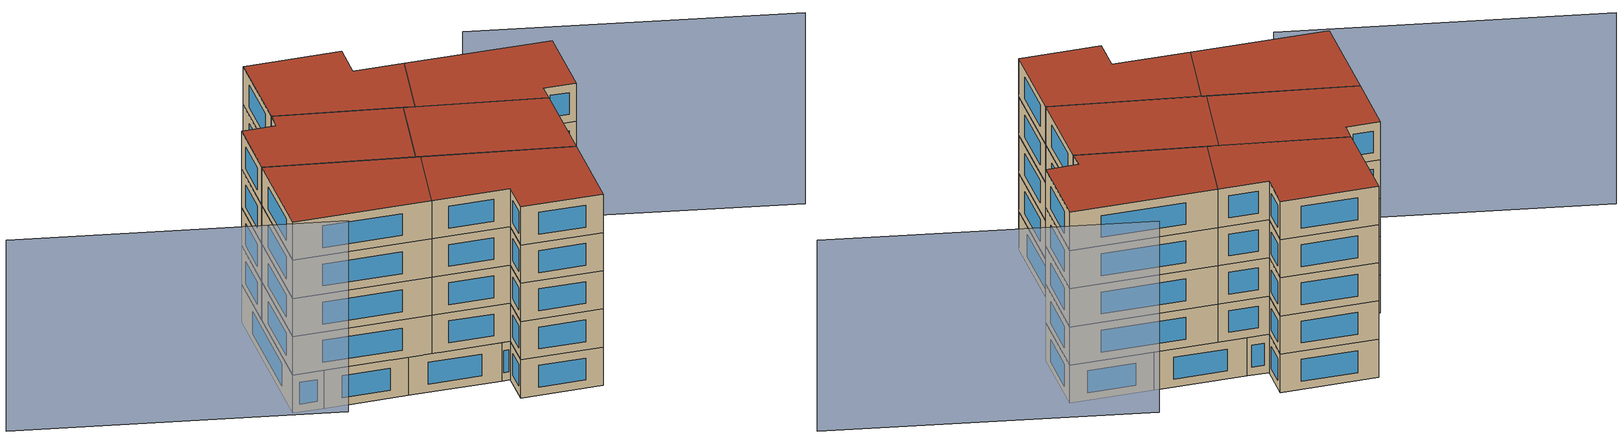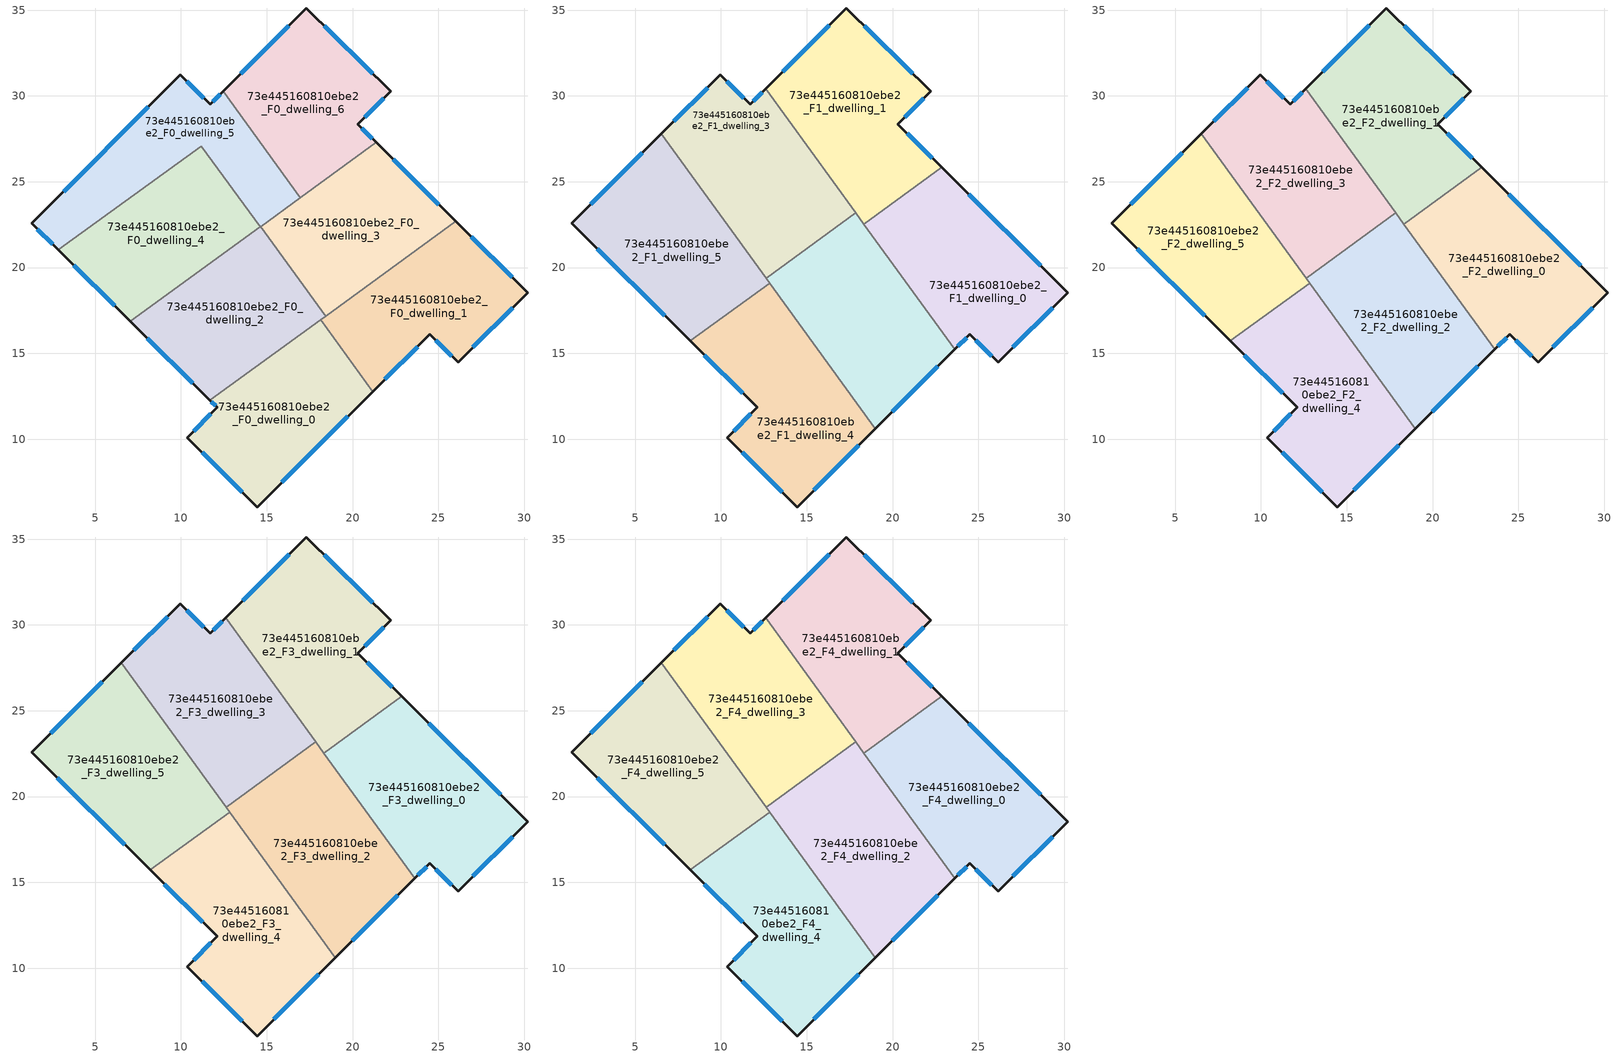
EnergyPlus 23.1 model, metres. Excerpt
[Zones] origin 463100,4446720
73e445160810ebe2_F0_dwelling_0
 floor ground (EU_floor_Construction): 18.14,16.96 21.17,12.78 14.44,6.05 10.36,10.1 12.11,11.85 11.69,12.27 z0
 wall outside (EU_wall_Construction): 11.69,12.27 12.11,11.85 10.36,10.1 14.44,6.05 21.17,12.78 z0:3
 wall to 73e445160810ebe2_F0_dwelling_2 (EU_wall_Construction): 18.14,16.96 11.69,12.27 z0:3
 wall to 73e445160810ebe2_F0_dwelling_1 (EU_wall_Construction): 21.17,12.78 18.14,16.96 z0:3
 window (EU_Window_Construction): 11.74,11.48 10.74,10.47 / 11.78,12.18 12.02,11.94 / 15.88,7.49 19.73,11.34 / 11.24,9.23 13.57,6.92 z0.64:2.36
73e445160810ebe2_F0_dwelling_1
 floor ground (EU_floor_Construction): 30.21,18.54 26.15,14.48 24.5,16.11 21.17,12.78 18.14,16.96 26.03,22.69 z0
 wall outside (EU_wall_Construction): 21.17,12.78 24.5,16.11 26.15,14.48 30.21,18.54 26.03,22.69 z0:3
 wall to 73e445160810ebe2_F0_dwelling_3 (EU_wall_Construction): 26.03,22.69 18.43,17.17 z0:3
 wall to 73e445160810ebe2_F0_dwelling_2 (EU_wall_Construction): 18.43,17.17 18.14,16.96 z0:3
 window (EU_Window_Construction): 29.31,19.42 26.92,21.8 / 27.02,15.35 29.34,17.67 / 24.86,15.76 25.79,14.83 / 21.88,13.49 23.79,15.4 z0.64:2.36
73e445160810ebe2_F0_dwelling_2
 floor ground (EU_floor_Construction): 14.64,22.39 18.43,17.17 11.69,12.27 7.05,16.88 z0
 wall outside (EU_wall_Construction): 7.05,16.88 11.69,12.27 z0:3
 wall to 73e445160810ebe2_F0_dwelling_3 (EU_wall_Construction): 18.43,17.17 14.64,22.39 z0:3
 wall to 73e445160810ebe2_F0_dwelling_4 (EU_wall_Construction): 14.61,22.37 7.05,16.88 z0:3
 wall to 73e445160810ebe2_F0_dwelling_5 (EU_wall_Construction): 14.64,22.39 14.61,22.37 z0:3
 window (EU_Window_Construction): 8.04,15.89 10.69,13.26 z0.64:2.36
73e445160810ebe2_F0_dwelling_3
 floor ground (EU_floor_Construction): 26.03,22.69 18.43,17.17 14.64,22.39 21.39,27.29 z0
 wall outside (EU_wall_Construction): 26.03,22.69 21.39,27.29 z0:3
 wall to 73e445160810ebe2_F0_dwelling_6 (EU_wall_Construction): 21.39,27.29 16.95,24.07 z0:3
 wall to 73e445160810ebe2_F0_dwelling_5 (EU_wall_Construction): 16.95,24.07 14.64,22.39 z0:3
 window (EU_Window_Construction): 25.03,23.67 22.38,26.3 z0.64:2.36
 ceiling adiabatic (EU_roof_Construction): 26.03,22.69 21.39,27.29 22.86,25.83 18.32,22.54 20.91,18.97 z3
73e445160810ebe2_F0_dwelling_4
 floor ground (EU_floor_Construction): 11.2,27.08 14.61,22.37 7.05,16.88 2.86,21.03 z0
 wall outside (EU_wall_Construction): 2.86,21.03 7.05,16.88 z0:3
 wall to 73e445160810ebe2_F0_dwelling_5 (EU_wall_Construction): 14.61,22.37 11.2,27.08 2.86,21.03 z0:3
 window (EU_Window_Construction): 3.76,20.14 6.15,17.77 z0.64:2.36
73e445160810ebe2_F0_dwelling_5
 floor ground (EU_floor_Construction): 12.46,30.26 16.95,24.07 14.61,22.37 11.2,27.08 2.86,21.03 1.31,22.57 9.96,31.22 11.69,29.5 z0
 wall outside (EU_wall_Construction): 12.46,30.26 11.69,29.5 9.96,31.22 1.31,22.57 2.86,21.03 z0:3
 wall to 73e445160810ebe2_F0_dwelling_6 (EU_wall_Construction): 16.95,24.07 12.46,30.26 z0:3
 window (EU_Window_Construction): 1.64,22.24 2.53,21.36 / 8.1,29.37 3.16,24.43 / 11.32,29.87 10.33,30.85 / 12.29,30.1 11.86,29.67 z0.64:2.36
73e445160810ebe2_F0_dwelling_6
 floor ground (EU_floor_Construction): 22.21,30.26 20.3,28.36 21.39,27.29 16.95,24.07 12.46,30.26 17.32,35.13 z0
 wall outside (EU_wall_Construction): 21.39,27.29 20.3,28.36 22.21,30.26 17.32,35.13 12.46,30.26 z0:3
 window (EU_Window_Construction): 16.27,34.08 13.5,31.31 / 21.16,31.3 18.36,34.08 / 20.71,28.77 21.8,29.86 / 21.16,27.52 20.54,28.13 z0.64:2.36
73e445160810ebe2_F1_dwelling_0
 floor to 73e445160810ebe2_F0_dwelling_1 (EU_floor_Construction): 30.21,18.54 26.15,14.48 24.5,16.11 23.62,15.23 20.91,18.97 26.03,22.69 z3
 floor adiabatic (EU_floor_Construction): 26.03,22.69 20.91,18.97 18.32,22.54 22.86,25.83 z3
 wall outside (EU_wall_Construction): 23.62,15.23 24.5,16.11 26.15,14.48 30.21,18.54 22.86,25.83 z3:6
 wall to 73e445160810ebe2_F1_dwelling_1 (EU_wall_Construction): 22.86,25.83 18.32,22.54 z3:6
 wall to 73e445160810ebe2_F1_dwelling_2 (EU_wall_Construction): 18.32,22.54 23.62,15.23 z3:6
 window (EU_Window_Construction): 23.81,15.42 24.31,15.92 / 28.64,20.1 24.43,24.27 / 27.02,15.35 29.34,17.67 / 24.86,15.76 25.79,14.83 z3.64:5.36
73e445160810ebe2_F1_dwelling_1
 floor to 73e445160810ebe2_F0_dwelling_6 (EU_floor_Construction): 22.21,30.26 20.3,28.36 21.39,27.29 17.12,24.19 12.6,30.41 17.32,35.13 z3
 floor to 73e445160810ebe2_F0_dwelling_3 (EU_floor_Construction): 22.86,25.83 18.32,22.54 17.12,24.19 21.39,27.29 z3
 wall outside (EU_wall_Construction): 22.86,25.83 20.3,28.36 22.21,30.26 17.32,35.13 12.6,30.41 z3:6
 wall to 73e445160810ebe2_F1_dwelling_3 (EU_wall_Construction): 12.6,30.41 17.85,23.18 z3:6
 wall to 73e445160810ebe2_F1_dwelling_2 (EU_wall_Construction): 17.85,23.18 18.32,22.54 z3:6
 window (EU_Window_Construction): 16.31,34.12 13.61,31.42 / 21.16,31.3 18.36,34.08 / 20.71,28.77 21.8,29.86 / 22.31,26.37 20.85,27.82 z3.64:5.36
73e445160810ebe2_F1_dwelling_2
 floor to 73e445160810ebe2_F0_dwelling_2 (EU_floor_Construction): 15.37,21.38 18.43,17.17 15.69,15.18 12.63,19.39 z3
 floor to 73e445160810ebe2_F0_dwelling_0 (EU_floor_Construction): 18.14,16.96 21.17,12.78 19,10.61 15.69,15.18 z3
 floor to 73e445160810ebe2_F0_dwelling_1 (EU_floor_Construction): 20.91,18.97 23.62,15.23 21.17,12.78 18.14,16.96 z3
 floor to 73e445160810ebe2_F0_dwelling_3 (EU_floor_Construction): 17.85,23.18 20.91,18.97 18.43,17.17 15.37,21.38 z3
 wall outside (EU_wall_Construction): 19,10.61 23.62,15.23 z3:6
 wall to 73e445160810ebe2_F1_dwelling_3 (EU_wall_Construction): 17.85,23.18 12.63,19.39 z3:6
 wall to 73e445160810ebe2_F1_dwelling_4 (EU_wall_Construction): 12.84,19.1 19,10.61 z3:6
 wall to 73e445160810ebe2_F1_dwelling_5 (EU_wall_Construction): 12.63,19.39 12.84,19.1 z3:6
 window (EU_Window_Construction): 19.99,11.6 22.63,14.24 z3.64:5.36
73e445160810ebe2_F1_dwelling_3
 floor to 73e445160810ebe2_F0_dwelling_5 (EU_floor_Construction): 12.46,30.26 16.95,24.07 14.61,22.37 11.2,27.08 8.48,25.11 6.53,27.79 9.96,31.22 11.69,29.5 z3
 floor to 73e445160810ebe2_F0_dwelling_6 (EU_floor_Construction): 12.6,30.41 17.12,24.19 16.95,24.07 12.46,30.26 z3
 floor to 73e445160810ebe2_F0_dwelling_4 (EU_floor_Construction): 11.2,27.08 14.61,22.37 11.9,20.4 8.48,25.11 z3
 floor to 73e445160810ebe2_F0_dwelling_2 (EU_floor_Construction): 14.64,22.39 15.37,21.38 12.63,19.39 11.9,20.4 z3
 floor to 73e445160810ebe2_F0_dwelling_3 (EU_floor_Construction): 17.12,24.19 17.85,23.18 15.37,21.38 14.64,22.39 z3
 wall outside (EU_wall_Construction): 12.6,30.41 11.69,29.5 9.96,31.22 6.53,27.79 z3:6
 wall to 73e445160810ebe2_F1_dwelling_5 (EU_wall_Construction): 6.53,27.79 12.63,19.39 z3:6
 window (EU_Window_Construction): 9.22,30.49 7.26,28.53 / 11.32,29.87 10.33,30.85 / 12.41,30.22 11.89,29.7 z3.64:5.36
73e445160810ebe2_F1_dwelling_4
 floor to 73e445160810ebe2_F0_dwelling_0 (EU_floor_Construction): 15.69,15.18 19,10.61 14.44,6.05 10.36,10.1 12.11,11.85 11.69,12.27 z3
 floor to 73e445160810ebe2_F0_dwelling_2 (EU_floor_Construction): 12.84,19.1 15.69,15.18 11.69,12.27 8.2,15.73 z3
 wall outside (EU_wall_Construction): 8.2,15.73 12.11,11.85 10.36,10.1 14.44,6.05 19,10.61 z3:6
 wall to 73e445160810ebe2_F1_dwelling_5 (EU_wall_Construction): 12.84,19.1 8.2,15.73 z3:6
 window (EU_Window_Construction): 15.42,7.03 18.03,9.63 / 11.24,9.23 13.57,6.92 / 11.74,11.48 10.74,10.47 / 9.04,14.9 11.27,12.68 z3.64:5.36
73e445160810ebe2_F1_dwelling_5
 floor to 73e445160810ebe2_F0_dwelling_4 (EU_floor_Construction): 8.48,25.11 11.9,20.4 7.05,16.88 2.86,21.03 z3
 floor to 73e445160810ebe2_F0_dwelling_5 (EU_floor_Construction): 6.53,27.79 8.48,25.11 2.86,21.03 1.31,22.57 z3
 floor to 73e445160810ebe2_F0_dwelling_2 (EU_floor_Construction): 11.9,20.4 12.84,19.1 8.2,15.73 7.05,16.88 z3
 wall outside (EU_wall_Construction): 6.53,27.79 1.31,22.57 8.2,15.73 z3:6
 window (EU_Window_Construction): 2.78,21.11 6.73,17.2 / 5.41,26.68 2.42,23.69 z3.64:5.36
73e445160810ebe2_F2_dwelling_0
 floor to 73e445160810ebe2_F1_dwelling_0 (EU_floor_Construction): 30.21,18.54 26.15,14.48 24.5,16.11 23.62,15.23 18.32,22.54 22.86,25.83 z6
 wall outside (EU_wall_Construction): 23.62,15.23 24.5,16.11 26.15,14.48 30.21,18.54 22.86,25.83 z6:9
 wall to 73e445160810ebe2_F2_dwelling_1 (EU_wall_Construction): 22.86,25.83 18.32,22.54 z6:9
 wall to 73e445160810ebe2_F2_dwelling_2 (EU_wall_Construction): 18.32,22.54 23.62,15.23 z6:9
 window (EU_Window_Construction): 23.81,15.42 24.31,15.92 / 28.64,20.1 24.43,24.27 / 27.02,15.35 29.34,17.67 / 24.86,15.76 25.79,14.83 z6.64:8.36
73e445160810ebe2_F2_dwelling_1
 floor to 73e445160810ebe2_F1_dwelling_1 (EU_floor_Construction): 22.21,30.26 20.3,28.36 22.86,25.83 18.32,22.54 12.6,30.41 17.32,35.13 z6
 wall outside (EU_wall_Construction): 22.86,25.83 20.3,28.36 22.21,30.26 17.32,35.13 12.6,30.41 z6:9
 wall to 73e445160810ebe2_F2_dwelling_3 (EU_wall_Construction): 12.6,30.41 17.85,23.18 z6:9
 wall to 73e445160810ebe2_F2_dwelling_2 (EU_wall_Construction): 17.85,23.18 18.32,22.54 z6:9
 window (EU_Window_Construction): 16.31,34.12 13.61,31.42 / 21.16,31.3 18.36,34.08 / 20.71,28.77 21.8,29.86 / 22.31,26.37 20.85,27.82 z6.64:8.36
73e445160810ebe2_F2_dwelling_2
 floor to 73e445160810ebe2_F1_dwelling_2 (EU_floor_Construction): 17.85,23.18 23.62,15.23 19,10.61 12.63,19.39 z6
 wall outside (EU_wall_Construction): 19,10.61 23.62,15.23 z6:9
 wall to 73e445160810ebe2_F2_dwelling_3 (EU_wall_Construction): 17.85,23.18 12.63,19.39 z6:9
 wall to 73e445160810ebe2_F2_dwelling_4 (EU_wall_Construction): 12.84,19.1 19,10.61 z6:9
 wall to 73e445160810ebe2_F2_dwelling_5 (EU_wall_Construction): 12.63,19.39 12.84,19.1 z6:9
 window (EU_Window_Construction): 19.99,11.6 22.63,14.24 z6.64:8.36
73e445160810ebe2_F2_dwelling_3
 floor to 73e445160810ebe2_F1_dwelling_3 (EU_floor_Construction): 12.6,30.41 17.85,23.18 12.63,19.39 6.53,27.79 9.96,31.22 11.69,29.5 z6
 wall outside (EU_wall_Construction): 12.6,30.41 11.69,29.5 9.96,31.22 6.53,27.79 z6:9
 wall to 73e445160810ebe2_F2_dwelling_5 (EU_wall_Construction): 6.53,27.79 12.63,19.39 z6:9
 window (EU_Window_Construction): 9.22,30.49 7.26,28.53 / 11.32,29.87 10.33,30.85 / 12.41,30.22 11.89,29.7 z6.64:8.36
73e445160810ebe2_F2_dwelling_4
 floor to 73e445160810ebe2_F1_dwelling_4 (EU_floor_Construction): 12.84,19.1 19,10.61 14.44,6.05 10.36,10.1 12.11,11.85 8.2,15.73 z6
 wall outside (EU_wall_Construction): 8.2,15.73 12.11,11.85 10.36,10.1 14.44,6.05 19,10.61 z6:9
 wall to 73e445160810ebe2_F2_dwelling_5 (EU_wall_Construction): 12.84,19.1 8.2,15.73 z6:9
 window (EU_Window_Construction): 15.42,7.03 18.03,9.63 / 11.24,9.23 13.57,6.92 / 11.74,11.48 10.74,10.47 / 9.04,14.9 11.27,12.68 z6.64:8.36
73e445160810ebe2_F2_dwelling_5
 floor to 73e445160810ebe2_F1_dwelling_5 (EU_floor_Construction): 6.53,27.79 12.84,19.1 8.2,15.73 1.31,22.57 z6
 wall outside (EU_wall_Construction): 6.53,27.79 1.31,22.57 8.2,15.73 z6:9
 window (EU_Window_Construction): 2.78,21.11 6.73,17.2 / 5.41,26.68 2.42,23.69 z6.64:8.36
73e445160810ebe2_F3_dwelling_0
 floor to 73e445160810ebe2_F2_dwelling_0 (EU_floor_Construction): 30.21,18.54 26.15,14.48 24.5,16.11 23.62,15.23 18.32,22.54 22.86,25.83 z9
 wall outside (EU_wall_Construction): 23.62,15.23 24.5,16.11 26.15,14.48 30.21,18.54 22.86,25.83 z9:12
 wall to 73e445160810ebe2_F3_dwelling_1 (EU_wall_Construction): 22.86,25.83 18.32,22.54 z9:12
 wall to 73e445160810ebe2_F3_dwelling_2 (EU_wall_Construction): 18.32,22.54 23.62,15.23 z9:12
 window (EU_Window_Construction): 23.81,15.42 24.31,15.92 / 28.64,20.1 24.43,24.27 / 27.02,15.35 29.34,17.67 / 24.86,15.76 25.79,14.83 z9.64:11.36
73e445160810ebe2_F3_dwelling_1
 floor to 73e445160810ebe2_F2_dwelling_1 (EU_floor_Construction): 22.21,30.26 20.3,28.36 22.86,25.83 18.32,22.54 12.6,30.41 17.32,35.13 z9
 wall outside (EU_wall_Construction): 22.86,25.83 20.3,28.36 22.21,30.26 17.32,35.13 12.6,30.41 z9:12
 wall to 73e445160810ebe2_F3_dwelling_3 (EU_wall_Construction): 12.6,30.41 17.85,23.18 z9:12
 wall to 73e445160810ebe2_F3_dwelling_2 (EU_wall_Construction): 17.85,23.18 18.32,22.54 z9:12
 window (EU_Window_Construction): 16.31,34.12 13.61,31.42 / 21.16,31.3 18.36,34.08 / 20.71,28.77 21.8,29.86 / 22.31,26.37 20.85,27.82 z9.64:11.36
73e445160810ebe2_F3_dwelling_2
 floor to 73e445160810ebe2_F2_dwelling_2 (EU_floor_Construction): 17.85,23.18 23.62,15.23 19,10.61 12.63,19.39 z9
 wall outside (EU_wall_Construction): 19,10.61 23.62,15.23 z9:12
 wall to 73e445160810ebe2_F3_dwelling_3 (EU_wall_Construction): 17.85,23.18 12.63,19.39 z9:12
 wall to 73e445160810ebe2_F3_dwelling_4 (EU_wall_Construction): 12.84,19.1 19,10.61 z9:12
 wall to 73e445160810ebe2_F3_dwelling_5 (EU_wall_Construction): 12.63,19.39 12.84,19.1 z9:12
 window (EU_Window_Construction): 19.99,11.6 22.63,14.24 z9.64:11.36
73e445160810ebe2_F3_dwelling_3
 floor to 73e445160810ebe2_F2_dwelling_3 (EU_floor_Construction): 12.6,30.41 17.85,23.18 12.63,19.39 6.53,27.79 9.96,31.22 11.69,29.5 z9
 wall outside (EU_wall_Construction): 12.6,30.41 11.69,29.5 9.96,31.22 6.53,27.79 z9:12
 wall to 73e445160810ebe2_F3_dwelling_5 (EU_wall_Construction): 6.53,27.79 12.63,19.39 z9:12
 window (EU_Window_Construction): 9.22,30.49 7.26,28.53 / 11.32,29.87 10.33,30.85 / 12.41,30.22 11.89,29.7 z9.64:11.36
73e445160810ebe2_F3_dwelling_4
 floor to 73e445160810ebe2_F2_dwelling_4 (EU_floor_Construction): 12.84,19.1 19,10.61 14.44,6.05 10.36,10.1 12.11,11.85 8.2,15.73 z9
 wall outside (EU_wall_Construction): 8.2,15.73 12.11,11.85 10.36,10.1 14.44,6.05 19,10.61 z9:12
 wall to 73e445160810ebe2_F3_dwelling_5 (EU_wall_Construction): 12.84,19.1 8.2,15.73 z9:12
 window (EU_Window_Construction): 15.42,7.03 18.03,9.63 / 11.24,9.23 13.57,6.92 / 11.74,11.48 10.74,10.47 / 9.04,14.9 11.27,12.68 z9.64:11.36
73e445160810ebe2_F3_dwelling_5
 floor to 73e445160810ebe2_F2_dwelling_5 (EU_floor_Construction): 6.53,27.79 12.84,19.1 8.2,15.73 1.31,22.57 z9
 wall outside (EU_wall_Construction): 6.53,27.79 1.31,22.57 8.2,15.73 z9:12
 window (EU_Window_Construction): 2.78,21.11 6.73,17.2 / 5.41,26.68 2.42,23.69 z9.64:11.36
73e445160810ebe2_F4_dwelling_0
 floor to 73e445160810ebe2_F3_dwelling_0 (EU_floor_Construction): 30.21,18.54 26.15,14.48 24.5,16.11 23.62,15.23 18.32,22.54 22.86,25.83 z12
 wall outside (EU_wall_Construction): 23.62,15.23 24.5,16.11 26.15,14.48 30.21,18.54 22.86,25.83 z12:15
 wall to 73e445160810ebe2_F4_dwelling_1 (EU_wall_Construction): 22.86,25.83 18.32,22.54 z12:15
 wall to 73e445160810ebe2_F4_dwelling_2 (EU_wall_Construction): 18.32,22.54 23.62,15.23 z12:15
 window (EU_Window_Construction): 23.81,15.42 24.31,15.92 / 28.64,20.1 24.43,24.27 / 27.02,15.35 29.34,17.67 / 24.86,15.76 25.79,14.83 z12.64:14.36
 roof outside (EU_roof_Construction): 30.21,18.54 22.86,25.83 18.32,22.54 23.62,15.23 24.5,16.11 26.15,14.48 z15
73e445160810ebe2_F4_dwelling_1
 floor to 73e445160810ebe2_F3_dwelling_1 (EU_floor_Construction): 22.21,30.26 20.3,28.36 22.86,25.83 18.32,22.54 12.6,30.41 17.32,35.13 z12
 wall outside (EU_wall_Construction): 22.86,25.83 20.3,28.36 22.21,30.26 17.32,35.13 12.6,30.41 z12:15
 wall to 73e445160810ebe2_F4_dwelling_3 (EU_wall_Construction): 12.6,30.41 17.85,23.18 z12:15
 wall to 73e445160810ebe2_F4_dwelling_2 (EU_wall_Construction): 17.85,23.18 18.32,22.54 z12:15
 window (EU_Window_Construction): 16.31,34.12 13.61,31.42 / 21.16,31.3 18.36,34.08 / 20.71,28.77 21.8,29.86 / 22.31,26.37 20.85,27.82 z12.64:14.36
 roof outside (EU_roof_Construction): 22.86,25.83 20.3,28.36 22.21,30.26 17.32,35.13 12.6,30.41 18.32,22.54 z15
73e445160810ebe2_F4_dwelling_2
 floor to 73e445160810ebe2_F3_dwelling_2 (EU_floor_Construction): 17.85,23.18 23.62,15.23 19,10.61 12.63,19.39 z12
 wall outside (EU_wall_Construction): 19,10.61 23.62,15.23 z12:15
 wall to 73e445160810ebe2_F4_dwelling_3 (EU_wall_Construction): 17.85,23.18 12.63,19.39 z12:15
 wall to 73e445160810ebe2_F4_dwelling_4 (EU_wall_Construction): 12.84,19.1 19,10.61 z12:15
 wall to 73e445160810ebe2_F4_dwelling_5 (EU_wall_Construction): 12.63,19.39 12.84,19.1 z12:15
 window (EU_Window_Construction): 19.99,11.6 22.63,14.24 z12.64:14.36
 roof outside (EU_roof_Construction): 19,10.61 23.62,15.23 17.85,23.18 12.63,19.39 z15
73e445160810ebe2_F4_dwelling_3
 floor to 73e445160810ebe2_F3_dwelling_3 (EU_floor_Construction): 12.6,30.41 17.85,23.18 12.63,19.39 6.53,27.79 9.96,31.22 11.69,29.5 z12
 wall outside (EU_wall_Construction): 12.6,30.41 11.69,29.5 9.96,31.22 6.53,27.79 z12:15
 wall to 73e445160810ebe2_F4_dwelling_5 (EU_wall_Construction): 6.53,27.79 12.63,19.39 z12:15
 window (EU_Window_Construction): 9.22,30.49 7.26,28.53 / 11.32,29.87 10.33,30.85 / 12.41,30.22 11.89,29.7 z12.64:14.36
 roof outside (EU_roof_Construction): 17.85,23.18 12.6,30.41 11.69,29.5 9.96,31.22 6.53,27.79 12.63,19.39 z15
73e445160810ebe2_F4_dwelling_4
 floor to 73e445160810ebe2_F3_dwelling_4 (EU_floor_Construction): 12.84,19.1 19,10.61 14.44,6.05 10.36,10.1 12.11,11.85 8.2,15.73 z12
 wall outside (EU_wall_Construction): 8.2,15.73 12.11,11.85 10.36,10.1 14.44,6.05 19,10.61 z12:15
 wall to 73e445160810ebe2_F4_dwelling_5 (EU_wall_Construction): 12.84,19.1 8.2,15.73 z12:15
 window (EU_Window_Construction): 15.42,7.03 18.03,9.63 / 11.24,9.23 13.57,6.92 / 11.74,11.48 10.74,10.47 / 9.04,14.9 11.27,12.68 z12.64:14.36
 roof outside (EU_roof_Construction): 19,10.61 12.84,19.1 8.2,15.73 12.11,11.85 10.36,10.1 14.44,6.05 z15
73e445160810ebe2_F4_dwelling_5
 floor to 73e445160810ebe2_F3_dwelling_5 (EU_floor_Construction): 6.53,27.79 12.84,19.1 8.2,15.73 1.31,22.57 z12
 wall outside (EU_wall_Construction): 6.53,27.79 1.31,22.57 8.2,15.73 z12:15
 window (EU_Window_Construction): 2.78,21.11 6.73,17.2 / 5.41,26.68 2.42,23.69 z12.64:14.36
 roof outside (EU_roof_Construction): 12.84,19.1 6.53,27.79 1.31,22.57 8.2,15.73 z15
shading: 41.46,5.39 28.32,24.35 / -9.93,38.35 3.25,19.42 z0:15
[Building]
EU S2 Campaign: North Axis=0; Terrain=City; Solar Distribution=FullExterior
[Site:Location]
Yerevan-Zvartnots.Intl.AP: Latitude=40.15; Longitude=44.383; Time Zone=4; Elevation=854
[SizingPeriod:WeatherFileDays]
AnnualSizingPeriod: Begin Month=1; Begin Day of Month=1; End Month=12; End Day of Month=31; Day of Week for Start Day=Monday; Use Weather File Daylight Saving Period=No; Use Weather File Rain and Snow Indicators=No
[MATERIAL]
EU_InternalMass_Material: Roughness=MediumRough; Thickness=0.1; Conductivity=1; Density=1800; Specific Heat=900; Thermal Absorptance=0.9; Solar Absorptance=0.7; Visible Absorptance=0.7
[MATERIAL:NOMASS] Roughness=MediumRough; Thermal Absorptance=0.9; Solar Absorptance=0.7; Visible Absorptance=0.7
Name | Thermal Resistance
EU_wall_NoMass | 1.05043
EU_roof_NoMass | 1.45357
EU_floor_NoMass | 0.478065
[WINDOWMATERIAL:SIMPLEGLAZINGSYSTEM]
EU_Window_SimpleGlazing: UFactor=2.5566; Solar Heat Gain Coefficient=0.75; Visible Transmittance=0.75
[CONSTRUCTION]
EU_wall_Construction: EU_wall_NoMass
EU_roof_Construction: EU_roof_NoMass
EU_floor_Construction: EU_floor_NoMass
EU_Window_Construction: EU_Window_SimpleGlazing
EU_InternalMass_Construction: EU_InternalMass_Material
[ZONE] Type=1; Multiplier=1; Ceiling Height=autocalculate; Floor Area=autocalculate; Part of Total Floor Area=Yes
Name | Volume
73e445160810ebe2_F0_dwelling_0 | 171.493
73e445160810ebe2_F1_dwelling_0; 73e445160810ebe2_F2_dwelling_0; 73e445160810ebe2_F3_dwelling_0; 73e445160810ebe2_F4_dwelling_0; 73e445160810ebe2_F1_dwelling_2; 73e445160810ebe2_F2_dwelling_2; 73e445160810ebe2_F3_dwelling_2; 73e445160810ebe2_F4_dwelling_2 | 200.071
73e445160810ebe2_F0_dwelling_1 | 171.487
73e445160810ebe2_F1_dwelling_1; 73e445160810ebe2_F2_dwelling_1; 73e445160810ebe2_F3_dwelling_1; 73e445160810ebe2_F4_dwelling_1 | 200.069
73e445160810ebe2_F0_dwelling_2 | 171.469
73e445160810ebe2_F0_dwelling_3; 73e445160810ebe2_F0_dwelling_4; 73e445160810ebe2_F0_dwelling_6 | 171.482
73e445160810ebe2_F1_dwelling_3; 73e445160810ebe2_F2_dwelling_3; 73e445160810ebe2_F3_dwelling_3; 73e445160810ebe2_F4_dwelling_3 | 200.058
73e445160810ebe2_F1_dwelling_4; 73e445160810ebe2_F2_dwelling_4; 73e445160810ebe2_F3_dwelling_4; 73e445160810ebe2_F4_dwelling_4 | 200.056
73e445160810ebe2_F0_dwelling_5 | 171.491
73e445160810ebe2_F1_dwelling_5; 73e445160810ebe2_F2_dwelling_5; 73e445160810ebe2_F3_dwelling_5; 73e445160810ebe2_F4_dwelling_5 | 200.068
[INTERNALMASS] Construction=EU_InternalMass_Construction
Name | Zone or ZoneList | Surface Area
73e445160810ebe2_F0_dwelling_0_EU_InternalMass | 73e445160810ebe2_F0_dwelling_0 | 57.1648
73e445160810ebe2_F0_dwelling_1_EU_InternalMass | 73e445160810ebe2_F0_dwelling_1 | 57.1623
73e445160810ebe2_F0_dwelling_2_EU_InternalMass | 73e445160810ebe2_F0_dwelling_2 | 57.1565
73e445160810ebe2_F0_dwelling_3_EU_InternalMass | 73e445160810ebe2_F0_dwelling_3 | 57.1607
73e445160810ebe2_F0_dwelling_4_EU_InternalMass | 73e445160810ebe2_F0_dwelling_4 | 57.1603
73e445160810ebe2_F0_dwelling_5_EU_InternalMass | 73e445160810ebe2_F0_dwelling_5 | 57.1638
73e445160810ebe2_F0_dwelling_6_EU_InternalMass | 73e445160810ebe2_F0_dwelling_6 | 57.1616
73e445160810ebe2_F1_dwelling_0_EU_InternalMass | 73e445160810ebe2_F1_dwelling_0 | 66.6905
73e445160810ebe2_F1_dwelling_1_EU_InternalMass | 73e445160810ebe2_F1_dwelling_1 | 66.6896
73e445160810ebe2_F1_dwelling_2_EU_InternalMass | 73e445160810ebe2_F1_dwelling_2 | 66.6905
73e445160810ebe2_F1_dwelling_3_EU_InternalMass | 73e445160810ebe2_F1_dwelling_3 | 66.6861
73e445160810ebe2_F1_dwelling_4_EU_InternalMass | 73e445160810ebe2_F1_dwelling_4 | 66.6853
73e445160810ebe2_F1_dwelling_5_EU_InternalMass | 73e445160810ebe2_F1_dwelling_5 | 66.6892
73e445160810ebe2_F2_dwelling_0_EU_InternalMass | 73e445160810ebe2_F2_dwelling_0 | 66.6905
73e445160810ebe2_F2_dwelling_1_EU_InternalMass | 73e445160810ebe2_F2_dwelling_1 | 66.6896
73e445160810ebe2_F2_dwelling_2_EU_InternalMass | 73e445160810ebe2_F2_dwelling_2 | 66.6905
73e445160810ebe2_F2_dwelling_3_EU_InternalMass | 73e445160810ebe2_F2_dwelling_3 | 66.6861
73e445160810ebe2_F2_dwelling_4_EU_InternalMass | 73e445160810ebe2_F2_dwelling_4 | 66.6853
73e445160810ebe2_F2_dwelling_5_EU_InternalMass | 73e445160810ebe2_F2_dwelling_5 | 66.6892
73e445160810ebe2_F3_dwelling_0_EU_InternalMass | 73e445160810ebe2_F3_dwelling_0 | 66.6905
73e445160810ebe2_F3_dwelling_1_EU_InternalMass | 73e445160810ebe2_F3_dwelling_1 | 66.6896
73e445160810ebe2_F3_dwelling_2_EU_InternalMass | 73e445160810ebe2_F3_dwelling_2 | 66.6905
73e445160810ebe2_F3_dwelling_3_EU_InternalMass | 73e445160810ebe2_F3_dwelling_3 | 66.6861
73e445160810ebe2_F3_dwelling_4_EU_InternalMass | 73e445160810ebe2_F3_dwelling_4 | 66.6853
73e445160810ebe2_F3_dwelling_5_EU_InternalMass | 73e445160810ebe2_F3_dwelling_5 | 66.6892
73e445160810ebe2_F4_dwelling_0_EU_InternalMass | 73e445160810ebe2_F4_dwelling_0 | 66.6905
73e445160810ebe2_F4_dwelling_1_EU_InternalMass | 73e445160810ebe2_F4_dwelling_1 | 66.6896
73e445160810ebe2_F4_dwelling_2_EU_InternalMass | 73e445160810ebe2_F4_dwelling_2 | 66.6905
73e445160810ebe2_F4_dwelling_3_EU_InternalMass | 73e445160810ebe2_F4_dwelling_3 | 66.6861
73e445160810ebe2_F4_dwelling_4_EU_InternalMass | 73e445160810ebe2_F4_dwelling_4 | 66.6853
73e445160810ebe2_F4_dwelling_5_EU_InternalMass | 73e445160810ebe2_F4_dwelling_5 | 66.6892
[OTHEREQUIPMENT] Fuel Type=Electricity; Design Level Calculation Method=Watts/Area; Power per Zone Floor Area=1; Fraction Latent=0; Fraction Radiant=0; Fraction Lost=0; Carbon Dioxide Generation Rate=0; EndUse Subcategory=EU_Step8_InternalGains
Name | Zone or ZoneList or Space or SpaceList | Schedule
EU_Step8_InternalGain_73e445160810ebe2_F0_dwelling_0_f000 | 73e445160810ebe2_F0_dwelling_0 | EU_Step8_GainSchedule_73e445160810ebe2_F0_dwelling_0_f000
EU_Step8_InternalGain_73e445160810ebe2_F0_dwelling_1_f000 | 73e445160810ebe2_F0_dwelling_1 | EU_Step8_GainSchedule_73e445160810ebe2_F0_dwelling_1_f000
EU_Step8_InternalGain_73e445160810ebe2_F0_dwelling_2_f000 | 73e445160810ebe2_F0_dwelling_2 | EU_Step8_GainSchedule_73e445160810ebe2_F0_dwelling_2_f000
EU_Step8_InternalGain_73e445160810ebe2_F0_dwelling_3_f000 | 73e445160810ebe2_F0_dwelling_3 | EU_Step8_GainSchedule_73e445160810ebe2_F0_dwelling_3_f000
EU_Step8_InternalGain_73e445160810ebe2_F0_dwelling_4_f000 | 73e445160810ebe2_F0_dwelling_4 | EU_Step8_GainSchedule_73e445160810ebe2_F0_dwelling_4_f000
EU_Step8_InternalGain_73e445160810ebe2_F0_dwelling_5_f000 | 73e445160810ebe2_F0_dwelling_5 | EU_Step8_GainSchedule_73e445160810ebe2_F0_dwelling_5_f000
EU_Step8_InternalGain_73e445160810ebe2_F0_dwelling_6_f000 | 73e445160810ebe2_F0_dwelling_6 | EU_Step8_GainSchedule_73e445160810ebe2_F0_dwelling_6_f000
EU_Step8_InternalGain_73e445160810ebe2_F1_dwelling_0_f000 | 73e445160810ebe2_F1_dwelling_0 | EU_Step8_GainSchedule_73e445160810ebe2_F1_dwelling_0_f000
EU_Step8_InternalGain_73e445160810ebe2_F1_dwelling_1_f000 | 73e445160810ebe2_F1_dwelling_1 | EU_Step8_GainSchedule_73e445160810ebe2_F1_dwelling_1_f000
EU_Step8_InternalGain_73e445160810ebe2_F1_dwelling_2_f000 | 73e445160810ebe2_F1_dwelling_2 | EU_Step8_GainSchedule_73e445160810ebe2_F1_dwelling_2_f000
EU_Step8_InternalGain_73e445160810ebe2_F1_dwelling_3_f000 | 73e445160810ebe2_F1_dwelling_3 | EU_Step8_GainSchedule_73e445160810ebe2_F1_dwelling_3_f000
EU_Step8_InternalGain_73e445160810ebe2_F1_dwelling_4_f000 | 73e445160810ebe2_F1_dwelling_4 | EU_Step8_GainSchedule_73e445160810ebe2_F1_dwelling_4_f000
EU_Step8_InternalGain_73e445160810ebe2_F1_dwelling_5_f000 | 73e445160810ebe2_F1_dwelling_5 | EU_Step8_GainSchedule_73e445160810ebe2_F1_dwelling_5_f000
EU_Step8_InternalGain_73e445160810ebe2_F2_dwelling_0_f000 | 73e445160810ebe2_F2_dwelling_0 | EU_Step8_GainSchedule_73e445160810ebe2_F2_dwelling_0_f000
EU_Step8_InternalGain_73e445160810ebe2_F2_dwelling_1_f000 | 73e445160810ebe2_F2_dwelling_1 | EU_Step8_GainSchedule_73e445160810ebe2_F2_dwelling_1_f000
EU_Step8_InternalGain_73e445160810ebe2_F2_dwelling_2_f000 | 73e445160810ebe2_F2_dwelling_2 | EU_Step8_GainSchedule_73e445160810ebe2_F2_dwelling_2_f000
EU_Step8_InternalGain_73e445160810ebe2_F2_dwelling_3_f000 | 73e445160810ebe2_F2_dwelling_3 | EU_Step8_GainSchedule_73e445160810ebe2_F2_dwelling_3_f000
EU_Step8_InternalGain_73e445160810ebe2_F2_dwelling_4_f000 | 73e445160810ebe2_F2_dwelling_4 | EU_Step8_GainSchedule_73e445160810ebe2_F2_dwelling_4_f000
EU_Step8_InternalGain_73e445160810ebe2_F2_dwelling_5_f000 | 73e445160810ebe2_F2_dwelling_5 | EU_Step8_GainSchedule_73e445160810ebe2_F2_dwelling_5_f000
EU_Step8_InternalGain_73e445160810ebe2_F3_dwelling_0_f000 | 73e445160810ebe2_F3_dwelling_0 | EU_Step8_GainSchedule_73e445160810ebe2_F3_dwelling_0_f000
EU_Step8_InternalGain_73e445160810ebe2_F3_dwelling_1_f000 | 73e445160810ebe2_F3_dwelling_1 | EU_Step8_GainSchedule_73e445160810ebe2_F3_dwelling_1_f000
EU_Step8_InternalGain_73e445160810ebe2_F3_dwelling_2_f000 | 73e445160810ebe2_F3_dwelling_2 | EU_Step8_GainSchedule_73e445160810ebe2_F3_dwelling_2_f000
EU_Step8_InternalGain_73e445160810ebe2_F3_dwelling_3_f000 | 73e445160810ebe2_F3_dwelling_3 | EU_Step8_GainSchedule_73e445160810ebe2_F3_dwelling_3_f000
EU_Step8_InternalGain_73e445160810ebe2_F3_dwelling_4_f000 | 73e445160810ebe2_F3_dwelling_4 | EU_Step8_GainSchedule_73e445160810ebe2_F3_dwelling_4_f000
EU_Step8_InternalGain_73e445160810ebe2_F3_dwelling_5_f000 | 73e445160810ebe2_F3_dwelling_5 | EU_Step8_GainSchedule_73e445160810ebe2_F3_dwelling_5_f000
EU_Step8_InternalGain_73e445160810ebe2_F4_dwelling_0_f000 | 73e445160810ebe2_F4_dwelling_0 | EU_Step8_GainSchedule_73e445160810ebe2_F4_dwelling_0_f000
EU_Step8_InternalGain_73e445160810ebe2_F4_dwelling_1_f000 | 73e445160810ebe2_F4_dwelling_1 | EU_Step8_GainSchedule_73e445160810ebe2_F4_dwelling_1_f000
EU_Step8_InternalGain_73e445160810ebe2_F4_dwelling_2_f000 | 73e445160810ebe2_F4_dwelling_2 | EU_Step8_GainSchedule_73e445160810ebe2_F4_dwelling_2_f000
EU_Step8_InternalGain_73e445160810ebe2_F4_dwelling_3_f000 | 73e445160810ebe2_F4_dwelling_3 | EU_Step8_GainSchedule_73e445160810ebe2_F4_dwelling_3_f000
EU_Step8_InternalGain_73e445160810ebe2_F4_dwelling_4_f000 | 73e445160810ebe2_F4_dwelling_4 | EU_Step8_GainSchedule_73e445160810ebe2_F4_dwelling_4_f000
EU_Step8_InternalGain_73e445160810ebe2_F4_dwelling_5_f000 | 73e445160810ebe2_F4_dwelling_5 | EU_Step8_GainSchedule_73e445160810ebe2_F4_dwelling_5_f000
[ZONEVENTILATION:DESIGNFLOWRATE] Schedule=EU_AlwaysOn; Design Flow Rate Calculation Method=AirChanges/Hour; Air Changes per Hour=0.557805; Ventilation Type=Natural; Fan Pressure Rise=0; Fan Total Efficiency=1; Constant Term Coefficient=1; Temperature Term Coefficient=0; Velocity Term Coefficient=0; Velocity Squared Term Coefficient=0; Minimum Indoor Temperature=-100; Maximum Indoor Temperature=100; Delta Temperature=-100; Minimum Outdoor Temperature=-100; Maximum Outdoor Temperature=100; Maximum Wind Speed=40
Name | Zone or ZoneList or Space or SpaceList
EU_ConstantAir_73e445160810ebe2_F0_dwelling_0 | 73e445160810ebe2_F0_dwelling_0
EU_ConstantAir_73e445160810ebe2_F0_dwelling_1 | 73e445160810ebe2_F0_dwelling_1
EU_ConstantAir_73e445160810ebe2_F0_dwelling_2 | 73e445160810ebe2_F0_dwelling_2
EU_ConstantAir_73e445160810ebe2_F0_dwelling_3 | 73e445160810ebe2_F0_dwelling_3
EU_ConstantAir_73e445160810ebe2_F0_dwelling_4 | 73e445160810ebe2_F0_dwelling_4
EU_ConstantAir_73e445160810ebe2_F0_dwelling_5 | 73e445160810ebe2_F0_dwelling_5
EU_ConstantAir_73e445160810ebe2_F0_dwelling_6 | 73e445160810ebe2_F0_dwelling_6
EU_ConstantAir_73e445160810ebe2_F1_dwelling_0 | 73e445160810ebe2_F1_dwelling_0
EU_ConstantAir_73e445160810ebe2_F1_dwelling_1 | 73e445160810ebe2_F1_dwelling_1
EU_ConstantAir_73e445160810ebe2_F1_dwelling_2 | 73e445160810ebe2_F1_dwelling_2
EU_ConstantAir_73e445160810ebe2_F1_dwelling_3 | 73e445160810ebe2_F1_dwelling_3
EU_ConstantAir_73e445160810ebe2_F1_dwelling_4 | 73e445160810ebe2_F1_dwelling_4
EU_ConstantAir_73e445160810ebe2_F1_dwelling_5 | 73e445160810ebe2_F1_dwelling_5
EU_ConstantAir_73e445160810ebe2_F2_dwelling_0 | 73e445160810ebe2_F2_dwelling_0
EU_ConstantAir_73e445160810ebe2_F2_dwelling_1 | 73e445160810ebe2_F2_dwelling_1
EU_ConstantAir_73e445160810ebe2_F2_dwelling_2 | 73e445160810ebe2_F2_dwelling_2
EU_ConstantAir_73e445160810ebe2_F2_dwelling_3 | 73e445160810ebe2_F2_dwelling_3
EU_ConstantAir_73e445160810ebe2_F2_dwelling_4 | 73e445160810ebe2_F2_dwelling_4
EU_ConstantAir_73e445160810ebe2_F2_dwelling_5 | 73e445160810ebe2_F2_dwelling_5
EU_ConstantAir_73e445160810ebe2_F3_dwelling_0 | 73e445160810ebe2_F3_dwelling_0
EU_ConstantAir_73e445160810ebe2_F3_dwelling_1 | 73e445160810ebe2_F3_dwelling_1
EU_ConstantAir_73e445160810ebe2_F3_dwelling_2 | 73e445160810ebe2_F3_dwelling_2
EU_ConstantAir_73e445160810ebe2_F3_dwelling_3 | 73e445160810ebe2_F3_dwelling_3
EU_ConstantAir_73e445160810ebe2_F3_dwelling_4 | 73e445160810ebe2_F3_dwelling_4
EU_ConstantAir_73e445160810ebe2_F3_dwelling_5 | 73e445160810ebe2_F3_dwelling_5
EU_ConstantAir_73e445160810ebe2_F4_dwelling_0 | 73e445160810ebe2_F4_dwelling_0
EU_ConstantAir_73e445160810ebe2_F4_dwelling_1 | 73e445160810ebe2_F4_dwelling_1
EU_ConstantAir_73e445160810ebe2_F4_dwelling_2 | 73e445160810ebe2_F4_dwelling_2
EU_ConstantAir_73e445160810ebe2_F4_dwelling_3 | 73e445160810ebe2_F4_dwelling_3
EU_ConstantAir_73e445160810ebe2_F4_dwelling_4 | 73e445160810ebe2_F4_dwelling_4
EU_ConstantAir_73e445160810ebe2_F4_dwelling_5 | 73e445160810ebe2_F4_dwelling_5
[HVACTEMPLATE:THERMOSTAT] Constant Heating Setpoint=20; Constant Cooling Setpoint=50
EU_HeatOnly_73e445160810ebe2_F0_dwelling_0; EU_HeatOnly_73e445160810ebe2_F0_dwelling_1; EU_HeatOnly_73e445160810ebe2_F0_dwelling_2; EU_HeatOnly_73e445160810ebe2_F0_dwelling_3; EU_HeatOnly_73e445160810ebe2_F0_dwelling_4; EU_HeatOnly_73e445160810ebe2_F0_dwelling_5; EU_HeatOnly_73e445160810ebe2_F0_dwelling_6; EU_HeatOnly_73e445160810ebe2_F1_dwelling_0; EU_HeatOnly_73e445160810ebe2_F1_dwelling_1; EU_HeatOnly_73e445160810ebe2_F1_dwelling_2; EU_HeatOnly_73e445160810ebe2_F1_dwelling_3; EU_HeatOnly_73e445160810ebe2_F1_dwelling_4; EU_HeatOnly_73e445160810ebe2_F1_dwelling_5; EU_HeatOnly_73e445160810ebe2_F2_dwelling_0; EU_HeatOnly_73e445160810ebe2_F2_dwelling_1; EU_HeatOnly_73e445160810ebe2_F2_dwelling_2; EU_HeatOnly_73e445160810ebe2_F2_dwelling_3; EU_HeatOnly_73e445160810ebe2_F2_dwelling_4; EU_HeatOnly_73e445160810ebe2_F2_dwelling_5; EU_HeatOnly_73e445160810ebe2_F3_dwelling_0; EU_HeatOnly_73e445160810ebe2_F3_dwelling_1; EU_HeatOnly_73e445160810ebe2_F3_dwelling_2; EU_HeatOnly_73e445160810ebe2_F3_dwelling_3; EU_HeatOnly_73e445160810ebe2_F3_dwelling_4; EU_HeatOnly_73e445160810ebe2_F3_dwelling_5; EU_HeatOnly_73e445160810ebe2_F4_dwelling_0; EU_HeatOnly_73e445160810ebe2_F4_dwelling_1; EU_HeatOnly_73e445160810ebe2_F4_dwelling_2; EU_HeatOnly_73e445160810ebe2_F4_dwelling_3; EU_HeatOnly_73e445160810ebe2_F4_dwelling_4; EU_HeatOnly_73e445160810ebe2_F4_dwelling_5
[HVACTEMPLATE:ZONE:IDEALLOADSAIRSYSTEM] System Availability Schedule=EU_AlwaysOn; Maximum Heating Supply Air Temperature=50; Minimum Cooling Supply Air Temperature=13; Maximum Heating Supply Air Humidity Ratio=0.0156; Minimum Cooling Supply Air Humidity Ratio=0.0077; Heating Limit=NoLimit; Cooling Limit=NoLimit; Heating Availability Schedule=EU_AlwaysOn; Cooling Availability Schedule=EU_CoolingOff; Dehumidification Control Type=ConstantSensibleHeatRatio; Cooling Sensible Heat Ratio=0.7; Dehumidification Setpoint=60; Humidification Control Type=None; Humidification Setpoint=30; Outdoor Air Method=None; Outdoor Air Flow Rate per Person=0.00944; Outdoor Air Flow Rate per Zone Floor Area=0; Outdoor Air Flow Rate per Zone=0; Demand Controlled Ventilation Type=None; Outdoor Air Economizer Type=NoEconomizer; Heat Recovery Type=None; Sensible Heat Recovery Effectiveness=0.7; Latent Heat Recovery Effectiveness=0.65
Name | Template Thermostat
73e445160810ebe2_F0_dwelling_0 | EU_HeatOnly_73e445160810ebe2_F0_dwelling_0
73e445160810ebe2_F0_dwelling_1 | EU_HeatOnly_73e445160810ebe2_F0_dwelling_1
73e445160810ebe2_F0_dwelling_2 | EU_HeatOnly_73e445160810ebe2_F0_dwelling_2
73e445160810ebe2_F0_dwelling_3 | EU_HeatOnly_73e445160810ebe2_F0_dwelling_3
73e445160810ebe2_F0_dwelling_4 | EU_HeatOnly_73e445160810ebe2_F0_dwelling_4
73e445160810ebe2_F0_dwelling_5 | EU_HeatOnly_73e445160810ebe2_F0_dwelling_5
73e445160810ebe2_F0_dwelling_6 | EU_HeatOnly_73e445160810ebe2_F0_dwelling_6
73e445160810ebe2_F1_dwelling_0 | EU_HeatOnly_73e445160810ebe2_F1_dwelling_0
73e445160810ebe2_F1_dwelling_1 | EU_HeatOnly_73e445160810ebe2_F1_dwelling_1
73e445160810ebe2_F1_dwelling_2 | EU_HeatOnly_73e445160810ebe2_F1_dwelling_2
73e445160810ebe2_F1_dwelling_3 | EU_HeatOnly_73e445160810ebe2_F1_dwelling_3
73e445160810ebe2_F1_dwelling_4 | EU_HeatOnly_73e445160810ebe2_F1_dwelling_4
73e445160810ebe2_F1_dwelling_5 | EU_HeatOnly_73e445160810ebe2_F1_dwelling_5
73e445160810ebe2_F2_dwelling_0 | EU_HeatOnly_73e445160810ebe2_F2_dwelling_0
73e445160810ebe2_F2_dwelling_1 | EU_HeatOnly_73e445160810ebe2_F2_dwelling_1
73e445160810ebe2_F2_dwelling_2 | EU_HeatOnly_73e445160810ebe2_F2_dwelling_2
73e445160810ebe2_F2_dwelling_3 | EU_HeatOnly_73e445160810ebe2_F2_dwelling_3
73e445160810ebe2_F2_dwelling_4 | EU_HeatOnly_73e445160810ebe2_F2_dwelling_4
73e445160810ebe2_F2_dwelling_5 | EU_HeatOnly_73e445160810ebe2_F2_dwelling_5
73e445160810ebe2_F3_dwelling_0 | EU_HeatOnly_73e445160810ebe2_F3_dwelling_0
73e445160810ebe2_F3_dwelling_1 | EU_HeatOnly_73e445160810ebe2_F3_dwelling_1
73e445160810ebe2_F3_dwelling_2 | EU_HeatOnly_73e445160810ebe2_F3_dwelling_2
73e445160810ebe2_F3_dwelling_3 | EU_HeatOnly_73e445160810ebe2_F3_dwelling_3
73e445160810ebe2_F3_dwelling_4 | EU_HeatOnly_73e445160810ebe2_F3_dwelling_4
73e445160810ebe2_F3_dwelling_5 | EU_HeatOnly_73e445160810ebe2_F3_dwelling_5
73e445160810ebe2_F4_dwelling_0 | EU_HeatOnly_73e445160810ebe2_F4_dwelling_0
73e445160810ebe2_F4_dwelling_1 | EU_HeatOnly_73e445160810ebe2_F4_dwelling_1
73e445160810ebe2_F4_dwelling_2 | EU_HeatOnly_73e445160810ebe2_F4_dwelling_2
73e445160810ebe2_F4_dwelling_3 | EU_HeatOnly_73e445160810ebe2_F4_dwelling_3
73e445160810ebe2_F4_dwelling_4 | EU_HeatOnly_73e445160810ebe2_F4_dwelling_4
73e445160810ebe2_F4_dwelling_5 | EU_HeatOnly_73e445160810ebe2_F4_dwelling_5
[SIZING:ZONE] Zone Cooling Design Supply Air Temperature Input Method=SupplyAirTemperature; Zone Cooling Design Supply Air Temperature=13; Zone Heating Design Supply Air Temperature Input Method=SupplyAirTemperature; Zone Heating Design Supply Air Temperature=50; Zone Cooling Design Supply Air Humidity Ratio=0.008; Zone Heating Design Supply Air Humidity Ratio=0.008; Cooling Design Air Flow Method=DesignDay; Cooling Design Air Flow Rate=0; Cooling Minimum Air Flow per Zone Floor Area=0.000762; Cooling Minimum Air Flow=0; Cooling Minimum Air Flow Fraction=0.2; Heating Design Air Flow Method=DesignDay; Heating Design Air Flow Rate=0; Heating Maximum Air Flow per Zone Floor Area=0.002032; Heating Maximum Air Flow=0.141576; Heating Maximum Air Flow Fraction=0.3; Account for Dedicated Outdoor Air System=No; Dedicated Outdoor Air System Control Strategy=NeutralSupplyAir; Dedicated Outdoor Air Low Setpoint Temperature for Design=autosize; Dedicated Outdoor Air High Setpoint Temperature for Design=autosize; Zone Load Sizing Method=Sensible Load Only No Latent Load; Zone Latent Cooling Design Supply Air Humidity Ratio Input Method=HumidityRatioDifference; Zone Cooling Design Supply Air Humidity Ratio Difference=0.005; Zone Latent Heating Design Supply Air Humidity Ratio Input Method=HumidityRatioDifference; Zone Humidification Design Supply Air Humidity Ratio Difference=0.005
73e445160810ebe2_F0_dwelling_0; 73e445160810ebe2_F0_dwelling_1; 73e445160810ebe2_F0_dwelling_2; 73e445160810ebe2_F0_dwelling_3; 73e445160810ebe2_F0_dwelling_4; 73e445160810ebe2_F0_dwelling_5; 73e445160810ebe2_F0_dwelling_6; 73e445160810ebe2_F1_dwelling_0; 73e445160810ebe2_F1_dwelling_1; 73e445160810ebe2_F1_dwelling_2; 73e445160810ebe2_F1_dwelling_3; 73e445160810ebe2_F1_dwelling_4; 73e445160810ebe2_F1_dwelling_5; 73e445160810ebe2_F2_dwelling_0; 73e445160810ebe2_F2_dwelling_1; 73e445160810ebe2_F2_dwelling_2; 73e445160810ebe2_F2_dwelling_3; 73e445160810ebe2_F2_dwelling_4; 73e445160810ebe2_F2_dwelling_5; 73e445160810ebe2_F3_dwelling_0; 73e445160810ebe2_F3_dwelling_1; 73e445160810ebe2_F3_dwelling_2; 73e445160810ebe2_F3_dwelling_3; 73e445160810ebe2_F3_dwelling_4; 73e445160810ebe2_F3_dwelling_5; 73e445160810ebe2_F4_dwelling_0; 73e445160810ebe2_F4_dwelling_1; 73e445160810ebe2_F4_dwelling_2; 73e445160810ebe2_F4_dwelling_3; 73e445160810ebe2_F4_dwelling_4; 73e445160810ebe2_F4_dwelling_5
[SCHEDULE:CONSTANT]
Name | Hourly Value
EU_AlwaysOn | 1
EU_CoolingOff | 0
[SCHEDULE:FILE] Column Number=1; Rows to Skip at Top=0; Number of Hours of Data=8760; Column Separator=Comma; Interpolate to Timestep=No; Minutes per Item=60; Adjust Schedule for Daylight Savings=Yes
Name | File
EU_Step8_GainSchedule_73e445160810ebe2_F0_dwelling_0_f000 | ../../schedules/73e445160810ebe2/73e445160810ebe2_F0_dwelling_0_f000_gain.csv
EU_Step8_GainSchedule_73e445160810ebe2_F0_dwelling_1_f000 | ../../schedules/73e445160810ebe2/73e445160810ebe2_F0_dwelling_1_f000_gain.csv
EU_Step8_GainSchedule_73e445160810ebe2_F0_dwelling_2_f000 | ../../schedules/73e445160810ebe2/73e445160810ebe2_F0_dwelling_2_f000_gain.csv
EU_Step8_GainSchedule_73e445160810ebe2_F0_dwelling_3_f000 | ../../schedules/73e445160810ebe2/73e445160810ebe2_F0_dwelling_3_f000_gain.csv
EU_Step8_GainSchedule_73e445160810ebe2_F0_dwelling_4_f000 | ../../schedules/73e445160810ebe2/73e445160810ebe2_F0_dwelling_4_f000_gain.csv
EU_Step8_GainSchedule_73e445160810ebe2_F0_dwelling_5_f000 | ../../schedules/73e445160810ebe2/73e445160810ebe2_F0_dwelling_5_f000_gain.csv
EU_Step8_GainSchedule_73e445160810ebe2_F0_dwelling_6_f000 | ../../schedules/73e445160810ebe2/73e445160810ebe2_F0_dwelling_6_f000_gain.csv
EU_Step8_GainSchedule_73e445160810ebe2_F1_dwelling_0_f000 | ../../schedules/73e445160810ebe2/73e445160810ebe2_F1_dwelling_0_f000_gain.csv
EU_Step8_GainSchedule_73e445160810ebe2_F1_dwelling_1_f000 | ../../schedules/73e445160810ebe2/73e445160810ebe2_F1_dwelling_1_f000_gain.csv
EU_Step8_GainSchedule_73e445160810ebe2_F1_dwelling_2_f000 | ../../schedules/73e445160810ebe2/73e445160810ebe2_F1_dwelling_2_f000_gain.csv
EU_Step8_GainSchedule_73e445160810ebe2_F1_dwelling_3_f000 | ../../schedules/73e445160810ebe2/73e445160810ebe2_F1_dwelling_3_f000_gain.csv
EU_Step8_GainSchedule_73e445160810ebe2_F1_dwelling_4_f000 | ../../schedules/73e445160810ebe2/73e445160810ebe2_F1_dwelling_4_f000_gain.csv
EU_Step8_GainSchedule_73e445160810ebe2_F1_dwelling_5_f000 | ../../schedules/73e445160810ebe2/73e445160810ebe2_F1_dwelling_5_f000_gain.csv
EU_Step8_GainSchedule_73e445160810ebe2_F2_dwelling_0_f000 | ../../schedules/73e445160810ebe2/73e445160810ebe2_F2_dwelling_0_f000_gain.csv
EU_Step8_GainSchedule_73e445160810ebe2_F2_dwelling_1_f000 | ../../schedules/73e445160810ebe2/73e445160810ebe2_F2_dwelling_1_f000_gain.csv
EU_Step8_GainSchedule_73e445160810ebe2_F2_dwelling_2_f000 | ../../schedules/73e445160810ebe2/73e445160810ebe2_F2_dwelling_2_f000_gain.csv
EU_Step8_GainSchedule_73e445160810ebe2_F2_dwelling_3_f000 | ../../schedules/73e445160810ebe2/73e445160810ebe2_F2_dwelling_3_f000_gain.csv
EU_Step8_GainSchedule_73e445160810ebe2_F2_dwelling_4_f000 | ../../schedules/73e445160810ebe2/73e445160810ebe2_F2_dwelling_4_f000_gain.csv
EU_Step8_GainSchedule_73e445160810ebe2_F2_dwelling_5_f000 | ../../schedules/73e445160810ebe2/73e445160810ebe2_F2_dwelling_5_f000_gain.csv
EU_Step8_GainSchedule_73e445160810ebe2_F3_dwelling_0_f000 | ../../schedules/73e445160810ebe2/73e445160810ebe2_F3_dwelling_0_f000_gain.csv
EU_Step8_GainSchedule_73e445160810ebe2_F3_dwelling_1_f000 | ../../schedules/73e445160810ebe2/73e445160810ebe2_F3_dwelling_1_f000_gain.csv
EU_Step8_GainSchedule_73e445160810ebe2_F3_dwelling_2_f000 | ../../schedules/73e445160810ebe2/73e445160810ebe2_F3_dwelling_2_f000_gain.csv
EU_Step8_GainSchedule_73e445160810ebe2_F3_dwelling_3_f000 | ../../schedules/73e445160810ebe2/73e445160810ebe2_F3_dwelling_3_f000_gain.csv
EU_Step8_GainSchedule_73e445160810ebe2_F3_dwelling_4_f000 | ../../schedules/73e445160810ebe2/73e445160810ebe2_F3_dwelling_4_f000_gain.csv
EU_Step8_GainSchedule_73e445160810ebe2_F3_dwelling_5_f000 | ../../schedules/73e445160810ebe2/73e445160810ebe2_F3_dwelling_5_f000_gain.csv
EU_Step8_GainSchedule_73e445160810ebe2_F4_dwelling_0_f000 | ../../schedules/73e445160810ebe2/73e445160810ebe2_F4_dwelling_0_f000_gain.csv
EU_Step8_GainSchedule_73e445160810ebe2_F4_dwelling_1_f000 | ../../schedules/73e445160810ebe2/73e445160810ebe2_F4_dwelling_1_f000_gain.csv
EU_Step8_GainSchedule_73e445160810ebe2_F4_dwelling_2_f000 | ../../schedules/73e445160810ebe2/73e445160810ebe2_F4_dwelling_2_f000_gain.csv
EU_Step8_GainSchedule_73e445160810ebe2_F4_dwelling_3_f000 | ../../schedules/73e445160810ebe2/73e445160810ebe2_F4_dwelling_3_f000_gain.csv
EU_Step8_GainSchedule_73e445160810ebe2_F4_dwelling_4_f000 | ../../schedules/73e445160810ebe2/73e445160810ebe2_F4_dwelling_4_f000_gain.csv
EU_Step8_GainSchedule_73e445160810ebe2_F4_dwelling_5_f000 | ../../schedules/73e445160810ebe2/73e445160810ebe2_F4_dwelling_5_f000_gain.csv
